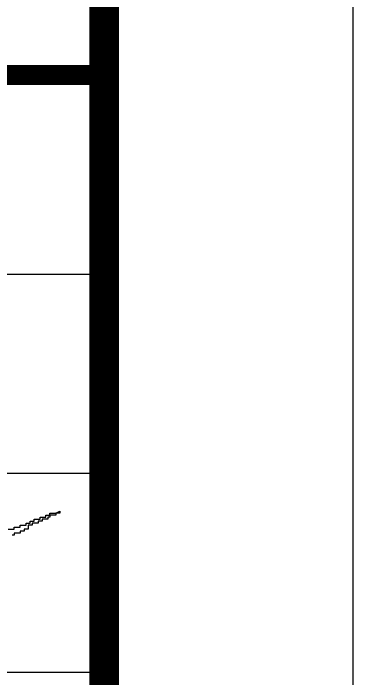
# Model space of a CAD drawing. Header units: millimetres. Extents: x 434053 to 1059003, y -2417481 to 936527.
# Drawn here: x 570168 to 570851, y -2406728 to -2405391 of the extents above; entities that cross this region are included whole.
import ezdxf

# ---------------------------------------------------------------- set-up
doc = ezdxf.new("R2010")
doc.units = ezdxf.units.MM
doc.header["$LTSCALE"] = 1000
doc.header["$MEASUREMENT"] = 0
for name, color, linetype in [('A-ANNO-TTLB', 7, 'Continuous'), ('TITLIN', 7, 'Continuous'), ('图框层', 3, 'Continuous'), ('电子签名', 6, 'Continuous')]:
    doc.layers.add(name, color=color, linetype=linetype)

# ---------------------------------------------------------------- blocks, each defined once
blk = doc.blocks.new('asdfgafg21GZ_LABEL2')
at = {"layer": 'TITLIN'}
for p, q in [((-65, 196.115), (0, 196.115)), ((-65, 188.115), (0, 188.115)), ((-65, 180.115), (0, 180.115))]:
    blk.add_line(p, q, dxfattribs=at)
at = {"layer": 'TITLIN', "const_width": 0.8}
blk.add_lwpolyline([(-65, 204.115), (0, 204.115)], dxfattribs=at)
blk = doc.blocks.new('A$C6C634642')
at = {"linetype": 'Continuous'}
blk.add_lwpolyline([(1100000, 320000), (1115000, 320000), (1115000, 325000), (1130000, 325000), (1130000, 330000), (1145000, 330000), (1145000, 335000), (1155000, 335000), (1155000, 340000), (1165000, 340000), (1165000, 345000), (1180000, 345000), (1180000, 350000), (1195000, 350000), (1195000, 355000), (1205000, 355000), (1205000, 360000), (1220000, 360000), (1230000, 365000), (1230000, 360000), (1225000, 360000), (1220000, 360000), (1220000, 355000), (1215000, 355000), (1210000, 355000), (1205000, 355000), (1205000, 350000), (1200000, 350000), (1200000, 345000), (1195000, 345000), (1190000, 345000), (1185000, 345000), (1185000, 340000), (1180000, 340000), (1175000, 340000), (1175000, 335000), (1170000, 335000), (1165000, 335000), (1160000, 335000), (1160000, 330000), (1155000, 330000), (1150000, 330000), (1150000, 325000), (1150000, 320000), (1145000, 320000), (1140000, 320000), (1140000, 315000), (1135000, 315000), (1130000, 315000), (1130000, 310000), (1125000, 310000), (1120000, 310000), (1115000, 310000), (1115000, 305000), (1110000, 305000)], dxfattribs=at)
blk = doc.blocks.new('A$C62AF6C70')
at = {"layer": '电子签名'}
blk.add_lwpolyline([(0, 0), (0, 10382.2), (2510.4, 10382.2), (2510.4, 0)], close=True, dxfattribs=at)
at = {"layer": '电子签名', "xscale": 0.001595915279045558, "yscale": 0.001595915279045558, "zscale": 0.001595915279045558}
blk.add_blockref('A$C6C634642', (369.2, 8047.2), dxfattribs=at)
blk = doc.blocks.new('asdgdfgsghfdjfh')
at = {"xscale": 0.01000000000265255, "yscale": 0.01000000000265255, "zscale": 0.01000000000265255}
blk.add_blockref('A$C62AF6C70', (-25.104, 100.293), dxfattribs=at)

msp = doc.modelspace()

# ---------------------------------------------------------------- linework, layer by layer
at = {"layer": 'A-ANNO-TTLB'}
msp.add_lwpolyline([(528800.9, -2416221.3), (528800.9, -2386521.3), (570850.9, -2386521.3), (570850.9, -2416221.3)], close=True, dxfattribs=at)
at = {"layer": 'A-ANNO-TTLB', "const_width": 60}
msp.add_lwpolyline([(530050.9, -2415721.3), (570350.9, -2415721.3), (570350.9, -2387021.3), (530050.9, -2387021.3)], close=True, dxfattribs=at)

# ---------------------------------------------------------------- block references
at = {"layer": '图框层'}
for name, xscale, yscale, zscale in [('asdfgafg21GZ_LABEL2', 50.00000001002963, 50.00000001002963, 50.00000001002963), ('asdgdfgsghfdjfh', 50, 50, 50)]:
    msp.add_blockref(name, (570350.9, -2415721.3), dxfattribs=dict(at, xscale=xscale, yscale=yscale, zscale=zscale))

doc.saveas('drawing.dxf')
